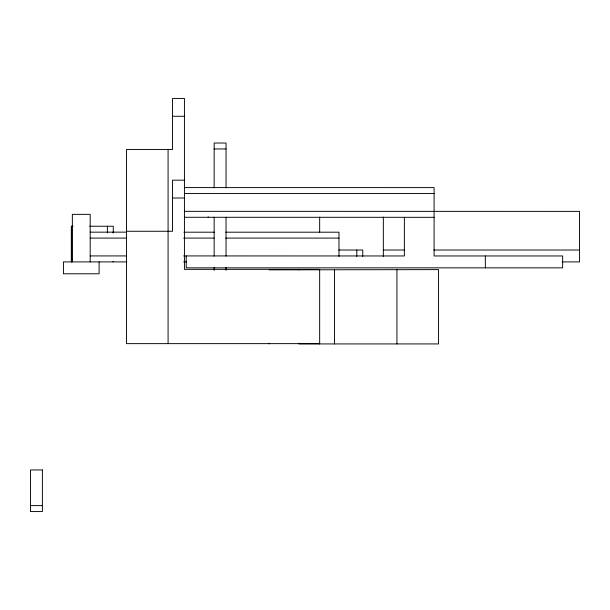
<?xml version="1.0" encoding="UTF-8"?>
<svg xmlns="http://www.w3.org/2000/svg" width="610" height="610" viewBox="0 0 610 610"><rect width="100%" height="100%" fill="white"/><g stroke="black" fill="none" stroke-linecap="round" stroke-linejoin="round"><path stroke-width="0.91" d="M172.546 116.274L184.433 116.274M214.156 148.962L226.043 148.962M184.433 180.171L172.546 180.171L172.546 231.266L126.476 231.266M184.433 187.59L434.091 187.613L434.091 255.964L562.633 255.964L562.633 267.851L186.218 267.851L186.218 255.964M184.433 193.507L434.091 193.507M172.546 198.006L184.433 198.006M184.433 211.342L579.5 211.38L579.5 261.904L562.184 261.904M184.433 217.282L434.091 217.32M73.025 226.241L71.317 226.241L71.317 261.904M89.624 226.241L113.285 226.241L113.285 232.806M90.173 232.166L126.209 232.143M183.877 232.196L214.529 232.196M225.669 232.196L338.985 232.196L338.985 256.459M90.28 238.091L126.491 238.091M183.663 238.091L214.156 238.091M225.593 238.091L338.985 238.091M338.802 250.016L362.759 250.016L362.759 256.421M383.339 250.016L404.506 250.016M433.809 250.016L579.5 250.016M90.28 255.925L126.491 255.925M183.663 255.925L404.369 255.964L404.369 217.32M126.872 261.904L63.432 261.904L63.432 273.791L99.094 273.791L99.094 261.904M183.663 261.865L186.668 261.858M319.663 343.636L126.476 343.636L126.476 149.534L172.546 149.534L172.546 98.439L184.433 98.439L184.433 269.338L319.663 269.338L319.663 343.926M30.5 505.621L42.387 505.621M485.354 255.964L485.354 267.851M396.942 269.62L396.942 343.926M383.339 217.03L383.339 256.421M356.819 250.016L356.819 256.421M334.524 269.62L334.524 343.926M319.663 217.129L319.663 232.372M298.862 269.62L298.862 270.009M298.862 343.163L298.862 343.926L438.552 343.926L438.552 269.62L269.14 269.856M269.14 343.133L269.14 343.926M226.043 187.842L226.043 143.022L214.156 143.022L214.156 187.842M226.043 217.229L226.043 256.108M226.043 267.485L226.043 270.329M214.156 217.229L214.156 256.108M214.156 267.485L214.156 270.329M208.208 216.847L208.208 217.305M168.085 149.534L168.085 343.636M113.102 232.128L113.102 232.784M113.102 261.423L113.102 261.888M107.368 226.241L107.368 232.806M90.181 261.904L90.181 214.354L72.346 214.354L72.346 261.904M71.675 226.241L71.675 261.904M42.387 469.952L30.5 469.952L30.5 511.561L42.387 511.561L42.387 469.952"/></g></svg>
